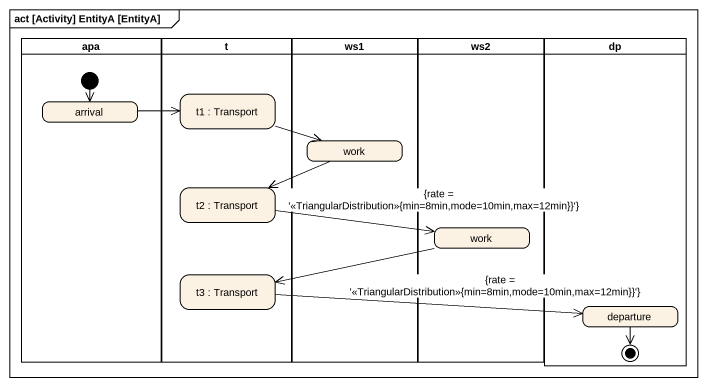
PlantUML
@startuml
mainframe act [Activity] EntityA [EntityA]
hide empty description
state apa <<partition>> {
  state arrival
  [*] --> arrival
}
state t <<partition>> {
  state "t1 : Transport" as t1
  state "t2 : Transport" as t2
  state "t3 : Transport" as t3
}
state ws1 <<partition>> {
  state work
}
state ws2 <<partition>> {
  state "work" as work_2
}
state dp <<partition>> {
  state departure
  departure --> [*]
}
arrival -right-> t1
t1 -right-> work
work -left-> t2 : {rate = '<<TriangularDistribution>>{min=8min,mode=10min,max=12min}}'}
t2 -right-> work_2
work_2 -left-> t3 : {rate = '<<TriangularDistribution>>{min=8min,mode=10min,max=12min}}'}
t3 -right-> departure
@enduml
